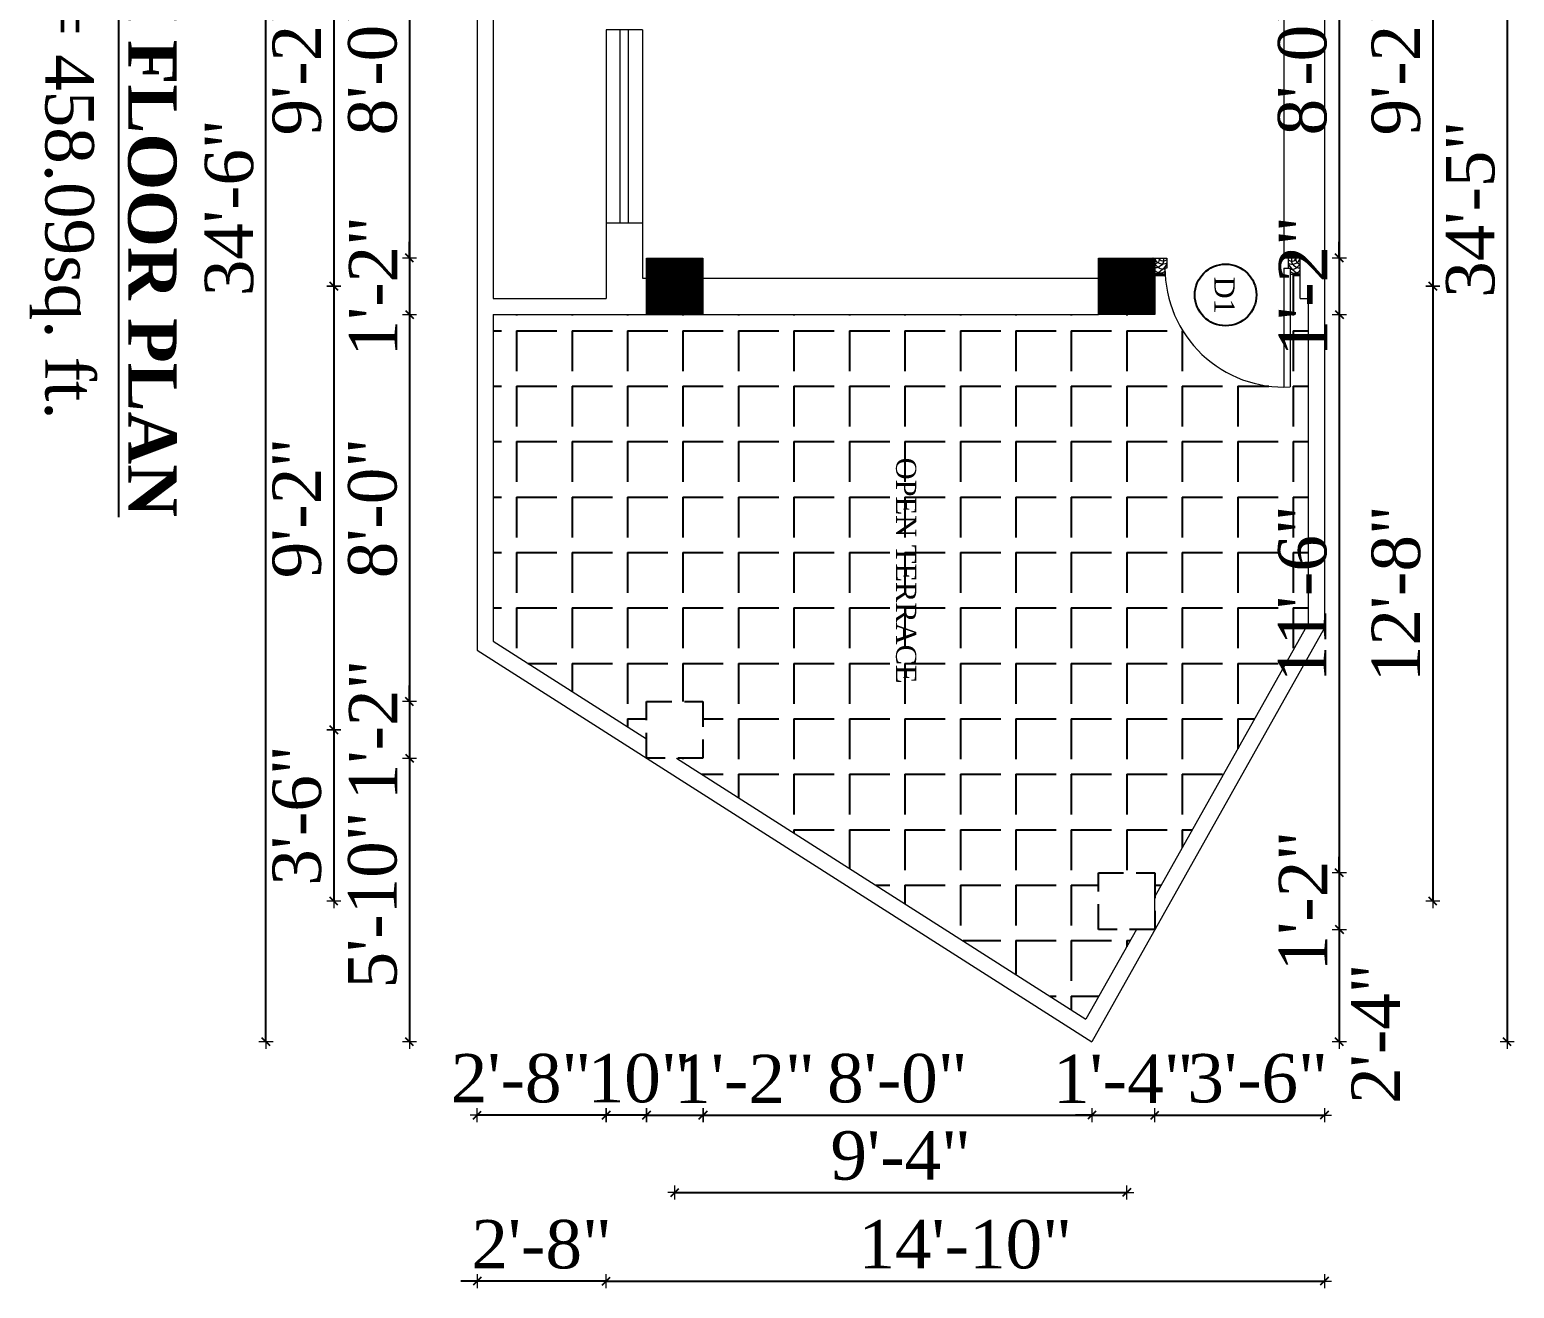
# Model space of a CAD drawing. Header units: inches. Extents: x 4069 to 291496, y -47643 to 12535.
# Drawn here: x 32936.8 to 33304.8, y 1988 to 2300.1 of the extents above; entities that cross this region are included whole.
import ezdxf

# ---------------------------------------------------------------- set-up
doc = ezdxf.new("R2010")
doc.units = ezdxf.units.IN
doc.header["$LTSCALE"] = 5
doc.header["$MEASUREMENT"] = 0
doc.linetypes.add('HIDDEN', pattern=[0.375, 0.25, -0.125])
for name, color, linetype, lineweight in [('A-WALL', 7, 'Continuous', 9), ('Dimension', 7, 'Continuous', 18), ('DOOR', 62, 'Continuous', 0)]:
    doc.layers.add(name, color=color, linetype=linetype, lineweight=lineweight)
doc.layers.add('dim line', color=7, linetype='Continuous', lineweight=15, true_color=0xfab2b2)
doc.layers.add('TEXT', color=6, linetype='Continuous')
doc.layers.add('WALL', color=7, linetype='Continuous')
doc.styles.add('ordinary', font='times.ttf')
doc.dimstyles.new('Copy of 96', dxfattribs={"dimtxt": 7, "dimasz": 4, "dimexe": 0.5, "dimexo": 0.5, "dimgap": 3, "dimtad": 1, "dimdec": 1, "dimzin": 11, "dimdsep": 46, "dimlunit": 4, "dimtxsty": 'ordinary', "dimblk": 'OBLIQUE', "dimcen": 0.09, "dimse1": 1, "dimse2": 1, "dimclrt": 6, "dimazin": 0, "dimtfac": 1, "dimtdec": 1, "dimtix": 1, "dimtmove": 2, "dimatfit": 3, "dimldrblk": 'leader', "dimfxl": 0.5, "dimfxlon": 1, "dimtolj": 1, "dimtzin": 0, "dimarcsym": 0})
pattern_1 = [(315, (31599.98636, 26775.16555), (0.08838834765, 0.08838834765), [])]

# ---------------------------------------------------------------- blocks, each defined once
blk = doc.blocks.new('oblique')
at = {"color": 0, "lineweight": -2}
blk.add_line((0.25, 0.25), (-0.25, -0.25), dxfattribs=at)
at = {"layer": 'dim line', "lineweight": 9}
for p, q in [((-0.4375, 0), (0.4375, 0)), ((0, 0.4375), (0, -0.4375))]:
    blk.add_line(p, q, dxfattribs=at)
blk = doc.blocks.new('*D1268')
at = {"layer": 'A-WALL', "color": 0, "lineweight": -2, "ltscale": 5, "transparency": 16777216}
blk.add_line((33030.95, 2339.09), (33030.95, 2243.47), dxfattribs=at)
at = {"layer": 'Defpoints', "color": 0, "ltscale": 5, "transparency": 16777216}
for p in [(33089.71, 2339.09, -58.17), (33030.95, 2243.47), (33089.71, 2243.47, -58.17)]:
    blk.add_point(p, dxfattribs=at)
at = {"layer": 'A-WALL', "color": 0, "lineweight": -2, "ltscale": 5, "transparency": 16777216, "xscale": 4, "yscale": 4, "zscale": 4}
for p, rotation in [((33030.95, 2339.09), 90), ((33030.95, 2243.47), 270)]:
    blk.add_blockref('oblique', p, dxfattribs=dict(at, rotation=rotation))
at = {"layer": 'A-WALL', "color": 6, "ltscale": 5, "transparency": 16777216, "insert": (33021.85, 2291.28), "char_height": 12, "attachment_point": 5, "rotation": 90, "style": 'ordinary'}
blk.add_mtext('\\A1;8\'-0"', dxfattribs=at)
blk = doc.blocks.new('_OBLIQUE')
at = {"color": 0, "linetype": 'ByBlock'}
blk.add_line((-0.5, -0.5), (0.5, 0.5), dxfattribs=at)
blk = doc.blocks.new('leader')
at = {"layer": 'Dimension'}
for p, q in [((0, -4.328), (0, 4.328)), ((-4.424, 0), (4.424, 0))]:
    blk.add_line(p, q, dxfattribs=at)
blk = doc.blocks.new('*D1269')
at = {"layer": 'A-WALL', "color": 0, "lineweight": -2, "ltscale": 5, "transparency": 16777216}
for p, q in [((33030.95, 2243.47), (33030.95, 2247.47)), ((33030.95, 2243.47), (33030.95, 2229.47)), ((33030.95, 2229.47), (33030.95, 2225.47))]:
    blk.add_line(p, q, dxfattribs=at)
at = {"layer": 'Defpoints', "color": 0, "ltscale": 5, "transparency": 16777216}
for p in [(33089.71, 2243.47, -58.17), (33030.95, 2229.47), (33089.71, 2229.47, -58.17)]:
    blk.add_point(p, dxfattribs=at)
at = {"layer": 'A-WALL', "color": 0, "lineweight": -2, "ltscale": 5, "transparency": 16777216, "xscale": 4, "yscale": 4, "zscale": 4}
for p, rotation in [((33030.95, 2243.47), 270), ((33030.95, 2229.47), 90)]:
    blk.add_blockref('oblique', p, dxfattribs=dict(at, rotation=rotation))
at = {"layer": 'A-WALL', "color": 6, "ltscale": 5, "transparency": 16777216, "insert": (33021.95, 2236.47), "char_height": 12, "attachment_point": 5, "rotation": 90, "style": 'ordinary'}
blk.add_mtext('\\A1;1\'-2"', dxfattribs=at)
blk = doc.blocks.new('*D1270')
at = {"layer": 'A-WALL', "color": 0, "lineweight": -2, "ltscale": 5, "transparency": 16777216}
blk.add_line((33030.95, 2229.47), (33030.95, 2133.47), dxfattribs=at)
at = {"layer": 'Defpoints', "color": 0, "ltscale": 5, "transparency": 16777216}
for p in [(33089.71, 2229.47, -58.17), (33030.95, 2133.47), (33089.71, 2133.47)]:
    blk.add_point(p, dxfattribs=at)
at = {"layer": 'A-WALL', "color": 0, "lineweight": -2, "ltscale": 5, "transparency": 16777216, "xscale": 4, "yscale": 4, "zscale": 4}
for p, rotation in [((33030.95, 2229.47), 90), ((33030.95, 2133.47), 270)]:
    blk.add_blockref('oblique', p, dxfattribs=dict(at, rotation=rotation))
at = {"layer": 'A-WALL', "color": 6, "ltscale": 5, "transparency": 16777216, "insert": (33021.85, 2181.47), "char_height": 12, "attachment_point": 5, "rotation": 90, "style": 'ordinary'}
blk.add_mtext('\\A1;8\'-0"', dxfattribs=at)
blk = doc.blocks.new('*D1271')
at = {"layer": 'A-WALL', "color": 0, "lineweight": -2, "ltscale": 5, "transparency": 16777216}
for p, q in [((33030.95, 2133.47), (33030.95, 2137.47)), ((33030.95, 2133.47), (33030.95, 2119.47)), ((33030.95, 2119.47), (33030.95, 2115.47))]:
    blk.add_line(p, q, dxfattribs=at)
at = {"layer": 'Defpoints', "color": 0, "ltscale": 5, "transparency": 16777216}
for p in [(33089.71, 2133.47), (33030.95, 2119.47), (33089.71, 2119.47, -58.17)]:
    blk.add_point(p, dxfattribs=at)
at = {"layer": 'A-WALL', "color": 0, "lineweight": -2, "ltscale": 5, "transparency": 16777216, "xscale": 4, "yscale": 4, "zscale": 4}
for p, rotation in [((33030.95, 2133.47), 270), ((33030.95, 2119.47), 90)]:
    blk.add_blockref('oblique', p, dxfattribs=dict(at, rotation=rotation))
at = {"layer": 'A-WALL', "color": 6, "ltscale": 5, "transparency": 16777216, "insert": (33021.95, 2126.47), "char_height": 12, "attachment_point": 5, "rotation": 90, "style": 'ordinary'}
blk.add_mtext('\\A1;1\'-2"', dxfattribs=at)
blk = doc.blocks.new('*D1272')
at = {"layer": 'A-WALL', "color": 0, "lineweight": -2, "ltscale": 5, "transparency": 16777216}
blk.add_line((33012.2, 2346.09), (33012.2, 2236.47), dxfattribs=at)
at = {"layer": 'Defpoints', "color": 0, "ltscale": 5, "transparency": 16777216}
for p in [(33096.71, 2346.09, -58.17), (33012.2, 2236.47), (33096.71, 2236.47, -58.17)]:
    blk.add_point(p, dxfattribs=at)
at = {"layer": 'A-WALL', "color": 0, "lineweight": -2, "ltscale": 5, "transparency": 16777216, "xscale": 4, "yscale": 4, "zscale": 4}
for p, rotation in [((33012.2, 2346.09), 90), ((33012.2, 2236.47), 270)]:
    blk.add_blockref('oblique', p, dxfattribs=dict(at, rotation=rotation))
at = {"layer": 'A-WALL', "color": 6, "ltscale": 5, "transparency": 16777216, "insert": (33003.08, 2291.28), "char_height": 12, "attachment_point": 5, "rotation": 90, "style": 'ordinary'}
blk.add_mtext('\\A1;9\'-2"', dxfattribs=at)
blk = doc.blocks.new('*D1273')
at = {"layer": 'A-WALL', "color": 0, "lineweight": -2, "ltscale": 5, "transparency": 16777216}
blk.add_line((33012.2, 2236.47), (33012.2, 2126.47), dxfattribs=at)
at = {"layer": 'Defpoints', "color": 0, "ltscale": 5, "transparency": 16777216}
for p in [(33096.71, 2236.47, -58.17), (33012.2, 2126.47), (33096.71, 2126.47, -58.17)]:
    blk.add_point(p, dxfattribs=at)
at = {"layer": 'A-WALL', "color": 0, "lineweight": -2, "ltscale": 5, "transparency": 16777216, "xscale": 4, "yscale": 4, "zscale": 4}
for p, rotation in [((33012.2, 2236.47), 90), ((33012.2, 2126.47), 270)]:
    blk.add_blockref('oblique', p, dxfattribs=dict(at, rotation=rotation))
at = {"layer": 'A-WALL', "color": 6, "ltscale": 5, "transparency": 16777216, "insert": (33003.08, 2181.47), "char_height": 12, "attachment_point": 5, "rotation": 90, "style": 'ordinary'}
blk.add_mtext('\\A1;9\'-2"', dxfattribs=at)
blk = doc.blocks.new('*D1153')
at = {"layer": 'A-WALL', "color": 0, "lineweight": -2, "ltscale": 5, "transparency": 16777216}
blk.add_line((32995.39, 2049.13), (32995.39, 2462.8), dxfattribs=at)
at = {"layer": 'Defpoints', "color": 0, "ltscale": 5, "transparency": 16777216}
for p in [(32995.39, 2462.8), (33089.71, 2462.8, -58.17), (33200.05, 2049.13, -58)]:
    blk.add_point(p, dxfattribs=at)
at = {"layer": 'A-WALL', "color": 0, "lineweight": -2, "ltscale": 5, "transparency": 16777216, "xscale": 4, "yscale": 4, "zscale": 4}
for p, rotation in [((32995.39, 2462.8), 90), ((32995.39, 2049.13), 270)]:
    blk.add_blockref('oblique', p, dxfattribs=dict(at, rotation=rotation))
at = {"layer": 'A-WALL', "color": 6, "ltscale": 5, "transparency": 16777216, "insert": (32986.29, 2255.96), "char_height": 12, "attachment_point": 5, "rotation": 90, "style": 'ordinary'}
blk.add_mtext('\\A1;34\'-6"', dxfattribs=at)
blk = doc.blocks.new('*D1276')
at = {"layer": 'A-WALL', "color": 0, "lineweight": -2, "ltscale": 5, "transparency": 16777216}
blk.add_line((33261.42, 2339.09), (33261.42, 2243.47), dxfattribs=at)
at = {"layer": 'Defpoints', "color": 0, "ltscale": 5, "transparency": 16777216}
for p in [(33215.71, 2339.09, -58.17), (33215.71, 2243.47, -58.17), (33261.42, 2243.47)]:
    blk.add_point(p, dxfattribs=at)
at = {"layer": 'A-WALL', "color": 0, "lineweight": -2, "ltscale": 5, "transparency": 16777216, "xscale": 4, "yscale": 4, "zscale": 4}
for p, rotation in [((33261.42, 2339.09), 90), ((33261.42, 2243.47), 270)]:
    blk.add_blockref('oblique', p, dxfattribs=dict(at, rotation=rotation))
at = {"layer": 'A-WALL', "color": 6, "ltscale": 5, "transparency": 16777216, "insert": (33252.31, 2291.28), "char_height": 12, "attachment_point": 5, "rotation": 90, "style": 'ordinary'}
blk.add_mtext('\\A1;8\'-0"', dxfattribs=at)
blk = doc.blocks.new('*D1277')
at = {"layer": 'A-WALL', "color": 0, "lineweight": -2, "ltscale": 5, "transparency": 16777216}
for p, q in [((33261.42, 2243.47), (33261.42, 2247.47)), ((33261.42, 2243.47), (33261.42, 2229.47)), ((33261.42, 2229.47), (33261.42, 2225.47))]:
    blk.add_line(p, q, dxfattribs=at)
at = {"layer": 'Defpoints', "color": 0, "ltscale": 5, "transparency": 16777216}
for p in [(33215.71, 2243.47, -58.17), (33215.71, 2229.47, -58.17), (33261.42, 2229.47)]:
    blk.add_point(p, dxfattribs=at)
at = {"layer": 'A-WALL', "color": 0, "lineweight": -2, "ltscale": 5, "transparency": 16777216, "xscale": 4, "yscale": 4, "zscale": 4}
for p, rotation in [((33261.42, 2243.47), 270), ((33261.42, 2229.47), 90)]:
    blk.add_blockref('oblique', p, dxfattribs=dict(at, rotation=rotation))
at = {"layer": 'A-WALL', "color": 6, "ltscale": 5, "transparency": 16777216, "insert": (33252.42, 2236.47), "char_height": 12, "attachment_point": 5, "rotation": 90, "style": 'ordinary'}
blk.add_mtext('\\A1;1\'-2"', dxfattribs=at)
blk = doc.blocks.new('*D1155')
at = {"layer": 'A-WALL', "color": 0, "lineweight": -2, "ltscale": 5, "transparency": 16777216}
blk.add_line((33261.42, 2229.47), (33261.42, 2091.01), dxfattribs=at)
at = {"layer": 'Defpoints', "color": 0, "ltscale": 5, "transparency": 16777216}
for p in [(33215.71, 2229.47, -58.17), (33215.71, 2091.01, -58.17), (33261.42, 2091.01)]:
    blk.add_point(p, dxfattribs=at)
at = {"layer": 'A-WALL', "color": 0, "lineweight": -2, "ltscale": 5, "transparency": 16777216, "xscale": 4, "yscale": 4, "zscale": 4}
for p, rotation in [((33261.42, 2229.47), 90), ((33261.42, 2091.01), 270)]:
    blk.add_blockref('oblique', p, dxfattribs=dict(at, rotation=rotation))
at = {"layer": 'A-WALL', "color": 6, "ltscale": 5, "transparency": 16777216, "insert": (33252.31, 2160.24), "char_height": 12, "attachment_point": 5, "rotation": 90, "style": 'ordinary'}
blk.add_mtext('\\A1;11\'-6"', dxfattribs=at)
blk = doc.blocks.new('*D1278')
at = {"layer": 'A-WALL', "color": 0, "lineweight": -2, "ltscale": 5, "transparency": 16777216}
for p, q in [((33261.42, 2091.01), (33261.42, 2095.01)), ((33261.42, 2091.01), (33261.42, 2077.01)), ((33261.42, 2077.01), (33261.42, 2073.01))]:
    blk.add_line(p, q, dxfattribs=at)
at = {"layer": 'Defpoints', "color": 0, "ltscale": 5, "transparency": 16777216}
for p in [(33215.71, 2091.01, -58.17), (33215.71, 2077.01, -58.17), (33261.42, 2077.01)]:
    blk.add_point(p, dxfattribs=at)
at = {"layer": 'A-WALL', "color": 0, "lineweight": -2, "ltscale": 5, "transparency": 16777216, "xscale": 4, "yscale": 4, "zscale": 4}
for p, rotation in [((33261.42, 2091.01), 270), ((33261.42, 2077.01), 90)]:
    blk.add_blockref('oblique', p, dxfattribs=dict(at, rotation=rotation))
at = {"layer": 'A-WALL', "color": 6, "ltscale": 5, "transparency": 16777216, "insert": (33252.42, 2084.01), "char_height": 12, "attachment_point": 5, "rotation": 90, "style": 'ordinary'}
blk.add_mtext('\\A1;1\'-2"', dxfattribs=at)
blk = doc.blocks.new('*D1279')
at = {"layer": 'A-WALL', "color": 0, "lineweight": -2, "ltscale": 5, "transparency": 16777216}
blk.add_line((33284.61, 2346.09), (33284.61, 2236.47), dxfattribs=at)
at = {"layer": 'Defpoints', "color": 0, "ltscale": 5, "transparency": 16777216}
for p in [(33208.71, 2346.09, -58.17), (33208.71, 2236.47, -58.17), (33284.61, 2236.47)]:
    blk.add_point(p, dxfattribs=at)
at = {"layer": 'A-WALL', "color": 0, "lineweight": -2, "ltscale": 5, "transparency": 16777216, "xscale": 4, "yscale": 4, "zscale": 4}
for p, rotation in [((33284.61, 2346.09), 90), ((33284.61, 2236.47), 270)]:
    blk.add_blockref('oblique', p, dxfattribs=dict(at, rotation=rotation))
at = {"layer": 'A-WALL', "color": 6, "ltscale": 5, "transparency": 16777216, "insert": (33275.49, 2291.28), "char_height": 12, "attachment_point": 5, "rotation": 90, "style": 'ordinary'}
blk.add_mtext('\\A1;9\'-2"', dxfattribs=at)
blk = doc.blocks.new('*D1280')
at = {"layer": 'A-WALL', "color": 0, "lineweight": -2, "ltscale": 5, "transparency": 16777216}
blk.add_line((33284.61, 2236.47), (33284.61, 2084.01), dxfattribs=at)
at = {"layer": 'Defpoints', "color": 0, "ltscale": 5, "transparency": 16777216}
for p in [(33208.71, 2236.47, -58.17), (33208.71, 2084.01, -58.17), (33284.61, 2084.01)]:
    blk.add_point(p, dxfattribs=at)
at = {"layer": 'A-WALL', "color": 0, "lineweight": -2, "ltscale": 5, "transparency": 16777216, "xscale": 4, "yscale": 4, "zscale": 4}
for p, rotation in [((33284.61, 2236.47), 90), ((33284.61, 2084.01), 270)]:
    blk.add_blockref('oblique', p, dxfattribs=dict(at, rotation=rotation))
at = {"layer": 'A-WALL', "color": 6, "ltscale": 5, "transparency": 16777216, "insert": (33275.51, 2160.24), "char_height": 12, "attachment_point": 5, "rotation": 90, "style": 'ordinary'}
blk.add_mtext('\\A1;12\'-8"', dxfattribs=at)
blk = doc.blocks.new('*D1157')
at = {"layer": 'A-WALL', "color": 0, "lineweight": -2, "ltscale": 5, "transparency": 16777216}
blk.add_line((33303.04, 2461.98), (33303.04, 2049.13), dxfattribs=at)
at = {"layer": 'Defpoints', "color": 0, "ltscale": 5, "transparency": 16777216}
for p in [(33215.71, 2461.98, -58.17), (33200.05, 2049.13, -58), (33303.04, 2049.13)]:
    blk.add_point(p, dxfattribs=at)
at = {"layer": 'A-WALL', "color": 0, "lineweight": -2, "ltscale": 5, "transparency": 16777216, "xscale": 4, "yscale": 4, "zscale": 4}
for p, rotation in [((33303.04, 2461.98), 90), ((33303.04, 2049.13), 270)]:
    blk.add_blockref('oblique', p, dxfattribs=dict(at, rotation=rotation))
at = {"layer": 'A-WALL', "color": 6, "ltscale": 5, "transparency": 16777216, "insert": (33293.94, 2255.55), "char_height": 12, "attachment_point": 5, "rotation": 90, "style": 'ordinary'}
blk.add_mtext('\\A1;34\'-5"', dxfattribs=at)
blk = doc.blocks.new('*D1282')
at = {"layer": 'A-WALL', "color": 0, "lineweight": -2, "ltscale": 5, "transparency": 16777216}
blk.add_line((33261.42, 2077.01), (33261.42, 2049.13), dxfattribs=at)
at = {"layer": 'Defpoints', "color": 0, "ltscale": 5, "transparency": 16777216}
for p in [(33215.71, 2077.01, -58.17), (33200.05, 2049.13, -58), (33261.42, 2049.13)]:
    blk.add_point(p, dxfattribs=at)
at = {"layer": 'A-WALL', "color": 0, "lineweight": -2, "ltscale": 5, "transparency": 16777216, "xscale": 4, "yscale": 4, "zscale": 4}
for p, rotation in [((33261.42, 2077.01), 90), ((33261.42, 2049.13), 270)]:
    blk.add_blockref('oblique', p, dxfattribs=dict(at, rotation=rotation))
at = {"layer": 'A-WALL', "color": 6, "ltscale": 5, "transparency": 16777216, "insert": (33270.42, 2051.14), "char_height": 12, "attachment_point": 5, "rotation": 90, "style": 'ordinary'}
blk.add_mtext('\\A1;2\'-4"', dxfattribs=at)
blk = doc.blocks.new('*D1283')
at = {"layer": 'A-WALL', "color": 0, "lineweight": -2, "ltscale": 5, "transparency": 16777216}
blk.add_line((33030.95, 2119.47), (33030.95, 2049.13), dxfattribs=at)
at = {"layer": 'Defpoints', "color": 0, "ltscale": 5, "transparency": 16777216}
for p in [(33089.71, 2119.47, -58.17), (33030.95, 2049.13), (33200.05, 2049.13, -116.34)]:
    blk.add_point(p, dxfattribs=at)
at = {"layer": 'A-WALL', "color": 0, "lineweight": -2, "ltscale": 5, "transparency": 16777216, "xscale": 4, "yscale": 4, "zscale": 4}
for p, rotation in [((33030.95, 2119.47), 90), ((33030.95, 2049.13), 270)]:
    blk.add_blockref('oblique', p, dxfattribs=dict(at, rotation=rotation))
at = {"layer": 'A-WALL', "color": 6, "ltscale": 5, "transparency": 16777216, "insert": (33021.85, 2084.3), "char_height": 12, "attachment_point": 5, "rotation": 90, "style": 'ordinary'}
blk.add_mtext('\\A1;5\'-10"', dxfattribs=at)
blk = doc.blocks.new('*D1162')
at = {"layer": 'A-WALL', "color": 0, "lineweight": -2, "ltscale": 5, "transparency": 16777216}
blk.add_line((33089.71, 2030.92), (33103.71, 2030.92), dxfattribs=at)
at = {"layer": 'Defpoints', "color": 0, "ltscale": 5, "transparency": 16777216}
for p in [(33089.71, 2119.47, -58.17), (33103.71, 2119.47, -58.17), (33103.71, 2030.92)]:
    blk.add_point(p, dxfattribs=at)
at = {"layer": 'A-WALL', "color": 0, "lineweight": -2, "ltscale": 5, "transparency": 16777216, "xscale": 4, "yscale": 4, "zscale": 4, "rotation": 180}
blk.add_blockref('oblique', (33089.71, 2030.92), dxfattribs=at)
at = {"layer": 'A-WALL', "color": 0, "lineweight": -2, "ltscale": 5, "transparency": 16777216, "xscale": 4, "yscale": 4, "zscale": 4}
blk.add_blockref('oblique', (33103.71, 2030.92), dxfattribs=at)
at = {"layer": 'A-WALL', "color": 6, "ltscale": 5, "transparency": 16777216, "insert": (33114.01, 2039.92), "char_height": 12, "attachment_point": 5, "style": 'ordinary'}
blk.add_mtext('\\A1;1\'-2"', dxfattribs=at)
blk = doc.blocks.new('*D1163')
at = {"layer": 'A-WALL', "color": 0, "lineweight": -2, "ltscale": 5, "transparency": 16777216}
blk.add_line((33079.71, 1989.75), (33257.71, 1989.75), dxfattribs=at)
at = {"layer": 'Defpoints', "color": 0, "ltscale": 5, "transparency": 16777216}
for p in [(33257.71, 2151.79, -58.17), (33079.71, 2125.84, -58.17), (33257.71, 1989.75)]:
    blk.add_point(p, dxfattribs=at)
at = {"layer": 'A-WALL', "color": 0, "lineweight": -2, "ltscale": 5, "transparency": 16777216, "xscale": 4, "yscale": 4, "zscale": 4, "rotation": 180}
blk.add_blockref('oblique', (33079.71, 1989.75), dxfattribs=at)
at = {"layer": 'A-WALL', "color": 0, "lineweight": -2, "ltscale": 5, "transparency": 16777216, "xscale": 4, "yscale": 4, "zscale": 4}
blk.add_blockref('oblique', (33257.71, 1989.75), dxfattribs=at)
at = {"layer": 'A-WALL', "color": 6, "ltscale": 5, "transparency": 16777216, "insert": (33168.71, 1998.85), "char_height": 12, "attachment_point": 5, "style": 'ordinary'}
blk.add_mtext('\\A1;14\'-10"', dxfattribs=at)
blk = doc.blocks.new('*D1164')
at = {"layer": 'A-WALL', "color": 0, "lineweight": -2, "ltscale": 5, "transparency": 16777216}
blk.add_line((33103.71, 2030.92), (33200.05, 2030.92), dxfattribs=at)
at = {"layer": 'Defpoints', "color": 0, "ltscale": 5, "transparency": 16777216}
for p in [(33103.71, 2119.47, -58.17), (33200.05, 2049.13, -116.34), (33200.05, 2030.92)]:
    blk.add_point(p, dxfattribs=at)
at = {"layer": 'A-WALL', "color": 0, "lineweight": -2, "ltscale": 5, "transparency": 16777216, "xscale": 4, "yscale": 4, "zscale": 4, "rotation": 180}
blk.add_blockref('oblique', (33103.71, 2030.92), dxfattribs=at)
at = {"layer": 'A-WALL', "color": 0, "lineweight": -2, "ltscale": 5, "transparency": 16777216, "xscale": 4, "yscale": 4, "zscale": 4}
blk.add_blockref('oblique', (33200.05, 2030.92), dxfattribs=at)
at = {"layer": 'A-WALL', "color": 6, "ltscale": 5, "transparency": 16777216, "insert": (33151.88, 2040.02), "char_height": 12, "attachment_point": 5, "style": 'ordinary'}
blk.add_mtext('\\A1;8\'-0"', dxfattribs=at)
blk = doc.blocks.new('*D1165')
at = {"layer": 'A-WALL', "color": 0, "lineweight": -2, "ltscale": 5, "transparency": 16777216}
for p, q in [((33200.05, 2030.92), (33196.05, 2030.92)), ((33200.05, 2030.92), (33215.71, 2030.92)), ((33215.71, 2030.92), (33219.71, 2030.92))]:
    blk.add_line(p, q, dxfattribs=at)
at = {"layer": 'Defpoints', "color": 0, "ltscale": 5, "transparency": 16777216}
for p in [(33215.71, 2077.01, -58.17), (33200.05, 2049.13, -116.34), (33215.71, 2030.92)]:
    blk.add_point(p, dxfattribs=at)
at = {"layer": 'A-WALL', "color": 0, "lineweight": -2, "ltscale": 5, "transparency": 16777216, "xscale": 4, "yscale": 4, "zscale": 4}
blk.add_blockref('oblique', (33200.05, 2030.92), dxfattribs=at)
at = {"layer": 'A-WALL', "color": 0, "lineweight": -2, "ltscale": 5, "transparency": 16777216, "xscale": 4, "yscale": 4, "zscale": 4, "rotation": 180}
blk.add_blockref('oblique', (33215.71, 2030.92), dxfattribs=at)
at = {"layer": 'A-WALL', "color": 6, "ltscale": 5, "transparency": 16777216, "insert": (33207.88, 2039.92), "char_height": 12, "attachment_point": 5, "style": 'ordinary'}
blk.add_mtext('\\A1;1\'-4"', dxfattribs=at)
blk = doc.blocks.new('*D1166')
at = {"layer": 'A-WALL', "color": 0, "lineweight": -2, "ltscale": 5, "transparency": 16777216}
blk.add_line((33089.71, 2030.92), (33079.71, 2030.92), dxfattribs=at)
at = {"layer": 'Defpoints', "color": 0, "ltscale": 5, "transparency": 16777216}
for p in [(33079.71, 2125.84, -58), (33089.71, 2119.47, -58.17), (33079.71, 2030.92)]:
    blk.add_point(p, dxfattribs=at)
at = {"layer": 'A-WALL', "color": 0, "lineweight": -2, "ltscale": 5, "transparency": 16777216, "xscale": 4, "yscale": 4, "zscale": 4, "rotation": 180}
blk.add_blockref('oblique', (33079.71, 2030.92), dxfattribs=at)
at = {"layer": 'A-WALL', "color": 0, "lineweight": -2, "ltscale": 5, "transparency": 16777216, "xscale": 4, "yscale": 4, "zscale": 4}
blk.add_blockref('oblique', (33089.71, 2030.92), dxfattribs=at)
at = {"layer": 'A-WALL', "color": 6, "ltscale": 5, "transparency": 16777216, "insert": (33087.89, 2040.02), "char_height": 12, "attachment_point": 5, "style": 'ordinary'}
blk.add_mtext('\\A1;10"', dxfattribs=at)
blk = doc.blocks.new('*D1168')
at = {"layer": 'A-WALL', "color": 0, "lineweight": -2, "ltscale": 5, "transparency": 16777216}
blk.add_line((33096.71, 2011.74), (33208.71, 2011.74), dxfattribs=at)
at = {"layer": 'Defpoints', "color": 0, "ltscale": 5, "transparency": 16777216}
for p in [(33096.71, 2126.47, -58.17), (33208.71, 2084.01, -58.17), (33208.71, 2011.74)]:
    blk.add_point(p, dxfattribs=at)
at = {"layer": 'A-WALL', "color": 0, "lineweight": -2, "ltscale": 5, "transparency": 16777216, "xscale": 4, "yscale": 4, "zscale": 4, "rotation": 180}
blk.add_blockref('oblique', (33096.71, 2011.74), dxfattribs=at)
at = {"layer": 'A-WALL', "color": 0, "lineweight": -2, "ltscale": 5, "transparency": 16777216, "xscale": 4, "yscale": 4, "zscale": 4}
blk.add_blockref('oblique', (33208.71, 2011.74), dxfattribs=at)
at = {"layer": 'A-WALL', "color": 6, "ltscale": 5, "transparency": 16777216, "insert": (33152.71, 2020.87), "char_height": 12, "attachment_point": 5, "style": 'ordinary'}
blk.add_mtext('\\A1;9\'-4"', dxfattribs=at)
blk = doc.blocks.new('*D1169')
at = {"layer": 'A-WALL', "color": 0, "lineweight": -2, "ltscale": 5, "transparency": 16777216}
blk.add_line((33215.71, 2030.92), (33257.71, 2030.92), dxfattribs=at)
at = {"layer": 'Defpoints', "color": 0, "ltscale": 5, "transparency": 16777216}
for p in [(33257.71, 2151.79, -58.17), (33215.71, 2077.01, -58.17), (33257.71, 2030.92)]:
    blk.add_point(p, dxfattribs=at)
at = {"layer": 'A-WALL', "color": 0, "lineweight": -2, "ltscale": 5, "transparency": 16777216, "xscale": 4, "yscale": 4, "zscale": 4, "rotation": 180}
blk.add_blockref('oblique', (33215.71, 2030.92), dxfattribs=at)
at = {"layer": 'A-WALL', "color": 0, "lineweight": -2, "ltscale": 5, "transparency": 16777216, "xscale": 4, "yscale": 4, "zscale": 4}
blk.add_blockref('oblique', (33257.71, 2030.92), dxfattribs=at)
at = {"layer": 'A-WALL', "color": 6, "ltscale": 5, "transparency": 16777216, "insert": (33241.18, 2040.02), "char_height": 12, "attachment_point": 5, "style": 'ordinary'}
blk.add_mtext('\\A1;3\'-6"', dxfattribs=at)
blk = doc.blocks.new('*D1286')
at = {"layer": 'A-WALL', "color": 0, "lineweight": -2, "ltscale": 5, "transparency": 16777216}
blk.add_line((33079.71, 2030.92), (33047.71, 2030.92), dxfattribs=at)
at = {"layer": 'Defpoints', "color": 0, "ltscale": 5, "transparency": 16777216}
for p in [(33047.71, 2146.24, -58), (33079.71, 2125.84, -58), (33047.71, 2030.92)]:
    blk.add_point(p, dxfattribs=at)
at = {"layer": 'A-WALL', "color": 0, "lineweight": -2, "ltscale": 5, "transparency": 16777216, "xscale": 4, "yscale": 4, "zscale": 4, "rotation": 180}
blk.add_blockref('oblique', (33047.71, 2030.92), dxfattribs=at)
at = {"layer": 'A-WALL', "color": 0, "lineweight": -2, "ltscale": 5, "transparency": 16777216, "xscale": 4, "yscale": 4, "zscale": 4}
blk.add_blockref('oblique', (33079.71, 2030.92), dxfattribs=at)
at = {"layer": 'A-WALL', "color": 6, "ltscale": 5, "transparency": 16777216, "insert": (33058.62, 2040.02), "char_height": 12, "attachment_point": 5, "style": 'ordinary'}
blk.add_mtext('\\A1;2\'-8"', dxfattribs=at)
blk = doc.blocks.new('*D1170')
at = {"layer": 'A-WALL', "color": 0, "lineweight": -2, "ltscale": 5, "transparency": 16777216}
for p, q in [((33047.71, 1989.75), (33043.71, 1989.75)), ((33079.71, 1989.75), (33047.71, 1989.75)), ((33079.71, 1989.75), (33083.71, 1989.75))]:
    blk.add_line(p, q, dxfattribs=at)
at = {"layer": 'Defpoints', "color": 0, "ltscale": 5, "transparency": 16777216}
for p in [(33047.71, 2146.24, -58), (33079.71, 2125.84, -58.17), (33047.71, 1989.75)]:
    blk.add_point(p, dxfattribs=at)
at = {"layer": 'A-WALL', "color": 0, "lineweight": -2, "ltscale": 5, "transparency": 16777216, "xscale": 4, "yscale": 4, "zscale": 4}
blk.add_blockref('oblique', (33047.71, 1989.75), dxfattribs=at)
at = {"layer": 'A-WALL', "color": 0, "lineweight": -2, "ltscale": 5, "transparency": 16777216, "xscale": 4, "yscale": 4, "zscale": 4, "rotation": 180}
blk.add_blockref('oblique', (33079.71, 1989.75), dxfattribs=at)
at = {"layer": 'A-WALL', "color": 6, "ltscale": 5, "transparency": 16777216, "insert": (33063.71, 1998.85), "char_height": 12, "attachment_point": 5, "style": 'ordinary'}
blk.add_mtext('\\A1;2\'-8"', dxfattribs=at)
blk = doc.blocks.new('*D1287')
at = {"layer": 'A-WALL', "color": 0, "lineweight": -2, "ltscale": 5, "transparency": 16777216}
blk.add_line((33012.2, 2126.47), (33012.2, 2084.01), dxfattribs=at)
at = {"layer": 'Defpoints', "color": 0, "ltscale": 5, "transparency": 16777216}
for p in [(33096.71, 2126.47, -58.17), (33012.2, 2084.01), (33208.71, 2084.01, -58.17)]:
    blk.add_point(p, dxfattribs=at)
at = {"layer": 'A-WALL', "color": 0, "lineweight": -2, "ltscale": 5, "transparency": 16777216, "xscale": 4, "yscale": 4, "zscale": 4}
for p, rotation in [((33012.2, 2126.47), 90), ((33012.2, 2084.01), 270)]:
    blk.add_blockref('oblique', p, dxfattribs=dict(at, rotation=rotation))
at = {"layer": 'A-WALL', "color": 6, "ltscale": 5, "transparency": 16777216, "insert": (33003.09, 2105.24), "char_height": 12, "attachment_point": 5, "rotation": 90, "style": 'ordinary'}
blk.add_mtext('\\A1;3\'-6"', dxfattribs=at)
blk = doc.blocks.new('A$C27B36B59')
at = {"layer": 'DOOR'}
for p, q in [((0, 4), (0, 0)), ((2.5, 4), (0, 4)), ((2.5, 2.5), (2.5, 4)), ((0, 0), (3, 0)), ((3, 2.5), (2.5, 2.5)), ((3, 0), (3, 2.5))]:
    blk.add_line(p, q, dxfattribs=at)
for centre, radius, start, end in [((-1.4, -0.54), 4.75, 22.1411, 72.838), ((1.34, 2.09), 1.64, 45.138, 144.8948), ((2.21, 0.3), 2.49, 83.3149, 152.658), ((0.13, 0.37), 2.05, 349.4875, 93.6805), ((1.96, -0.47), 2.01, 58.7447, 166.495), ((-0.06, 0.32), 1.13, 343.542, 86.947), ((2.08, -0.4), 1.17, 38.2816, 160.1519)]:
    blk.add_arc(centre, radius, start, end, dxfattribs=at)
blk = doc.blocks.new('D2')
at = {"layer": 'DOOR'}
for p, q in [((74473.95, 24047.59), (74473.95, 24018.09)), ((74473.95, 24047.59), (74475.45, 24047.59)), ((74475.45, 24047.59), (74475.45, 24018.13))]:
    blk.add_line(p, q, dxfattribs=at)
blk.add_arc((74473.95, 24047.59), 29.5, 180, 272.9146, dxfattribs=at)
at = {"layer": 'DOOR', "xscale": -1, "rotation": 180}
blk.add_blockref('A$C27B36B59', (74441.95, 24050.09), dxfattribs=at)
at = {"layer": 'DOOR', "rotation": 180}
blk.add_blockref('A$C27B36B59', (74477.95, 24050.09), dxfattribs=at)

msp = doc.modelspace()

# ---------------------------------------------------------------- hatches: boundary and pattern name
at = {"layer": 'A-WALL', "ltscale": 5}
h = msp.add_hatch(dxfattribs=at)
h.set_pattern_fill('ANSI31', color=256, angle=270)
h.set_pattern_definition(pattern_1)
h.paths.add_polyline_path([(33103.7075, 2243.46642), (33089.7075, 2243.46642), (33089.7075, 2229.46642), (33103.7075, 2229.46642)])
h = msp.add_hatch(dxfattribs=at)
h.set_pattern_fill('ANSI31', color=256, angle=270)
h.set_pattern_definition(pattern_1)
h.paths.add_polyline_path([(33201.7075, 2243.46642), (33201.7075, 2229.46642), (33215.7075, 2229.46642), (33215.7075, 2243.46642)])
at = {"layer": 'WALL', "linetype": 'ByBlock', "ltscale": 5, "true_color": 0xf8991e}
h = msp.add_hatch(dxfattribs=at)
h.set_pattern_fill('ANGLE', color=30, scale=50, angle=270)
h.set_pattern_definition([(270, (31599.986, 29505.445), (13.75, -6e-15), [10, -3.75]), (360, (31599.986, 29505.445), (7e-15, 13.75), [10, -3.75])])
h.paths.add_polyline_path([(33198.63037, 2054.77586), (33211.11978, 2077.0128), (33201.7075, 2077.0128), (33201.7075, 2091.0128), (33215.7075, 2091.0128), (33215.7075, 2085.18107), (33253.7075, 2152.83866), (33253.7075, 2233.46642), (33251.7075, 2233.46642), (33251.7075, 2239.46642), (33249.2075, 2239.46642), (33249.2075, 2211.50458, -0.414213562), (33218.24567, 2239.46642), (33215.7075, 2239.46642), (33215.7075, 2229.46642), (33201.7075, 2229.46642), (33051.7075, 2229.46642), (33051.7075, 2148.43357), (33089.7075, 2124.21002), (33089.7075, 2133.46642), (33103.7075, 2133.46642), (33103.7075, 2119.46642), (33097.14889, 2119.46642)])
h.paths.add_polyline_path([(33148.75253, 2194.63649), (33148.75214, 2137.37802), (33159.42806, 2137.37795), (33159.42844, 2194.63642)], flags=24)

# ---------------------------------------------------------------- linework, layer by layer
at = {"layer": 'A-WALL', "ltscale": 5}
for p, q in [((33047.7075, 2463.07429), (33047.7075, 2146.23982)), ((33257.7075, 2461.70315), (33257.7075, 2151.79224)), ((33051.7075, 2459.04809), (33051.7075, 2233.46642)), ((33247.7075, 2452.76825), (33247.7075, 2243.46642)), ((33079.7075, 2300.08754), (33079.7075, 2233.46642)), ((33088.7075, 2300.08754), (33079.7075, 2300.08754)), ((33083.2075, 2252.08754), (33083.2075, 2300.08754)), ((33085.2075, 2252.08754), (33085.2075, 2300.08754)), ((33088.7075, 2300.08754), (33088.7075, 2238.46642)), ((33088.7075, 2252.08754), (33079.7075, 2252.08754)), ((33251.7075, 2243.46642), (33247.7075, 2243.46642)), ((33251.7075, 2233.46642), (33251.7075, 2243.46642)), ((33088.7075, 2238.46642), (33089.7075, 2238.46642)), ((33103.7075, 2238.46642), (33201.7075, 2238.46642)), ((33051.7075, 2233.46642), (33079.7075, 2233.46642)), ((33251.7075, 2233.46642), (33253.7075, 2233.46642)), ((33253.7075, 2233.46642), (33253.7075, 2152.83866)), ((33051.7075, 2229.46642), (33051.7075, 2148.43357)), ((33051.7075, 2229.46642), (33201.7075, 2229.46642)), ((33253.7075, 2152.83866), (33215.7075, 2085.18107)), ((33257.7075, 2151.79224), (33200.04674, 2049.12938)), ((33047.7075, 2146.23982), (33200.04674, 2049.12938)), ((33051.7075, 2148.43357), (33089.7075, 2124.21002)), ((33051.7075, 2148.43357), (33089.7075, 2124.21002)), ((33097.14889, 2119.46642), (33198.63037, 2054.77586)), ((33213.24824, 2091.0128), (33213.22708, 2090.97511)), ((33215.7075, 2077.0128), (33215.7075, 2091.0128)), ((33211.11978, 2077.0128), (33198.63037, 2054.77586))]:
    msp.add_line(p, q, dxfattribs=at)
at = {"layer": 'A-WALL', "ltscale": 5, "elevation": -0.16904}
for points in [[(33103.7075, 2243.46642), (33103.7075, 2229.46642), (33089.7075, 2229.46642), (33089.7075, 2243.46642)], [(33215.7075, 2243.46642), (33215.7075, 2229.46642), (33201.7075, 2229.46642), (33201.7075, 2243.46642)]]:
    msp.add_lwpolyline(points, close=True, dxfattribs=at)
at = {"layer": 'TEXT'}
msp.add_circle((33233.23473, 2234.30777, -0.16904), 7.64038, dxfattribs=at)
at = {"layer": 'WALL', "color": 2, "linetype": 'HIDDEN', "ltscale": 5, "elevation": -0.16904}
for points in [[(33103.7075, 2133.46642), (33103.7075, 2119.46642), (33089.7075, 2119.46642), (33089.7075, 2133.46642)], [(33215.7075, 2091.0128), (33215.7075, 2077.0128), (33201.7075, 2077.0128), (33201.7075, 2091.0128)]]:
    msp.add_lwpolyline(points, close=True, dxfattribs=at)

# ---------------------------------------------------------------- block references
at = {"layer": 'WALL', "color": 2, "linetype": 'ByBlock'}
msp.add_blockref('D2', (-41226.24372, -21806.62149, -0.16904), dxfattribs=at)

# ---------------------------------------------------------------- texts
at = {"layer": 'TEXT', "style": 'ordinary'}
msp.add_text('D1', height=5, rotation=270, dxfattribs=at).set_placement((33230.47831, 2238.84834, -0.16904))
at = {"layer": 'TEXT', "char_height": 12, "width": 219.8150831, "attachment_point": 8, "rotation": 269.9996119, "style": 'ordinary'}
for s, insert in [('{\\fTimes New Roman|b1|i0|c0|p18;\\LFOURTH FLOOR PLAN}', (32961.06923, 2279.43393, 58)), ('AREA = 458.09sq. ft.', (32936.82848, 2283.01869, 58))]:
    msp.add_mtext(s, dxfattribs=dict(at, insert=insert))
at = {"layer": 'TEXT', "insert": (33151.48755, 2165.96217, 58), "char_height": 5, "attachment_point": 8, "rotation": 269.9996119, "style": 'ordinary'}
msp.add_mtext_dynamic_manual_height_columns('OPEN TERRACE', width=101.5687276, gutter_width=1720.71691, heights=[0], dxfattribs=at)

# ---------------------------------------------------------------- dimensions: what is measured, and where the dimension line sits
at = {"layer": 'A-WALL', "ltscale": 5}
for base, p1, p2, picture, middle in [((32995.39086, 2462.80006, 58), (33200.04674, 2049.12938), (33089.7075, 2462.80006, -0.16904), '*D1153', (32986.28704, 2255.96472, 58)), ((33303.04261, 2049.12938, 58), (33215.7075, 2461.97738, -0.16904), (33200.04674, 2049.12938), '*D1157', (33293.93879, 2255.55338, 58)), ((33012.19812, 2236.46642, 58), (33096.7075, 2346.08754, -0.16904), (33096.7075, 2236.46642, -0.16904), '*D1272', (33003.07699, 2291.27698, 58)), ((33284.60981, 2236.46642, 58), (33208.7075, 2346.08754, -0.16904), (33208.7075, 2236.46642, -0.16904), '*D1279', (33275.48868, 2291.27698, 58)), ((33030.95091, 2243.46642, 58), (33089.7075, 2339.08754, -0.16904), (33089.7075, 2243.46642, -0.16904), '*D1268', (33021.84709, 2291.27698, 58)), ((33261.41663, 2243.46642, 58), (33215.7075, 2339.08754, -0.16904), (33215.7075, 2243.46642, -0.16904), '*D1276', (33252.3128, 2291.27698, 58)), ((33030.95091, 2229.46642, 58), (33089.7075, 2243.46642, -0.16904), (33089.7075, 2229.46642, -0.16904), '*D1269', (33021.95091, 2236.46642, 58)), ((33261.41663, 2229.46642, 58), (33215.7075, 2243.46642, -0.16904), (33215.7075, 2229.46642, -0.16904), '*D1277', (33252.41663, 2236.46642, 58)), ((33012.19812, 2126.46642, 58), (33096.7075, 2236.46642, -0.16904), (33096.7075, 2126.46642, -0.16904), '*D1273', (33003.07699, 2181.46642, 58)), ((33284.60981, 2084.0128, 58), (33208.7075, 2236.46642, -0.16904), (33208.7075, 2084.0128, -0.16904), '*D1280', (33275.50599, 2160.23961, 58)), ((33030.95091, 2133.46642, 58), (33089.7075, 2229.46642, -0.16904), (33089.7075, 2133.46642, 58), '*D1270', (33021.84709, 2181.46642, 58)), ((33261.41663, 2091.0128, 58), (33215.7075, 2229.46642, -0.16904), (33215.7075, 2091.0128, -0.16904), '*D1155', (33252.3128, 2160.23961, 58)), ((33030.95091, 2119.46642, 58), (33089.7075, 2133.46642, 58), (33089.7075, 2119.46642, -0.16904), '*D1271', (33021.95091, 2126.46642, 58)), ((33012.19812, 2084.0128, 58), (33096.7075, 2126.46642, -0.16904), (33208.7075, 2084.0128, -0.16904), '*D1287', (33003.0943, 2105.23961, 58)), ((33030.95091, 2049.12938, 58), (33089.7075, 2119.46642, -0.16904), (33200.04674, 2049.12938, -58.33808), '*D1283', (33021.84709, 2084.2979, 58)), ((33261.41663, 2077.0128, 58), (33215.7075, 2091.0128, -0.16904), (33215.7075, 2077.0128, -0.16904), '*D1278', (33252.41663, 2084.0128, 58))]:
    dim = msp.add_linear_dim(base=base, p1=p1, p2=p2, angle=270, dimstyle='Copy of 96', override={"dimtxt": 12, "dimdec": 0, "dimblk": 'oblique', "dimtdec": 0, "dimarcsym": 1}, dxfattribs=at)
    dim.commit()
    dim.dimension.update_dxf_attribs({"geometry": picture, "text_midpoint": middle})
for base, p1, p2, picture, middle in [((33257.7075, 1989.75092, 58), (33079.7075, 2125.84104, -0.16904), (33257.7075, 2151.79224, -0.16904), '*D1163', (33168.7075, 1998.85474, 58)), ((33047.7075, 1989.75092, 58), (33079.7075, 2125.84104, -0.16904), (33047.7075, 2146.23982), '*D1170', (33063.7075, 1998.85474, 58)), ((33208.7075, 2011.74489, 58), (33096.7075, 2126.46642, -0.16904), (33208.7075, 2084.0128, -0.16904), '*D1168', (33152.7075, 2020.86601, 58)), ((33200.04674, 2030.92015, 58), (33103.7075, 2119.46642, -0.16904), (33200.04674, 2049.12938, -58.33808), '*D1164', (33151.87712, 2040.02398, 58)), ((33215.7075, 2030.92015, 58), (33200.04674, 2049.12938, -58.33808), (33215.7075, 2077.0128, -0.16904), '*D1165', (33207.87712, 2039.92015, 58))]:
    dim = msp.add_linear_dim(base=base, p1=p1, p2=p2, dimstyle='Copy of 96', override={"dimtxt": 12, "dimdec": 0, "dimblk": 'oblique', "dimtdec": 0, "dimarcsym": 1}, dxfattribs=at)
    dim.commit()
    dim.dimension.update_dxf_attribs({"geometry": picture, "text_midpoint": middle})
for base, p1, p2, picture, middle in [((33257.7075, 2030.92015, 58), (33215.7075, 2077.0128, -0.16904), (33257.7075, 2151.79224, -0.16904), '*D1169', (33241.17511, 2040.02398, 58)), ((33047.7075, 2030.92015, 58), (33079.7075, 2125.84104), (33047.7075, 2146.23982), '*D1286', (33058.61857, 2040.02398, 58)), ((33079.7075, 2030.92015, 58), (33089.7075, 2119.46642, -0.16904), (33079.7075, 2125.84104), '*D1166', (33087.89477, 2040.02398, 58)), ((33103.7075, 2030.92015, 58), (33089.7075, 2119.46642, -0.16904), (33103.7075, 2119.46642, -0.16904), '*D1162', (33114.00949, 2039.92015, 58))]:
    dim = msp.add_linear_dim(base=base, p1=p1, p2=p2, dimstyle='Copy of 96', override={"dimtxt": 12, "dimdec": 0, "dimblk": 'oblique', "dimtdec": 0, "dimarcsym": 1}, dxfattribs=at)
    dim.commit()
    dim.dimension.update_dxf_attribs({"geometry": picture, "text_midpoint": middle, "dimtype": 160})
dim = msp.add_linear_dim(base=(33261.41663, 2049.12938, 58), p1=(33215.7075, 2077.0128, -0.16904), p2=(33200.04674, 2049.12938), angle=270, dimstyle='Copy of 96', override={"dimtxt": 12, "dimdec": 0, "dimblk": 'oblique', "dimtdec": 0, "dimarcsym": 1}, dxfattribs=at)
dim.commit()
dim.dimension.update_dxf_attribs({"geometry": '*D1282', "text_midpoint": (33270.41663, 2051.13747, 58), "dimtype": 160})

doc.saveas('drawing.dxf')
